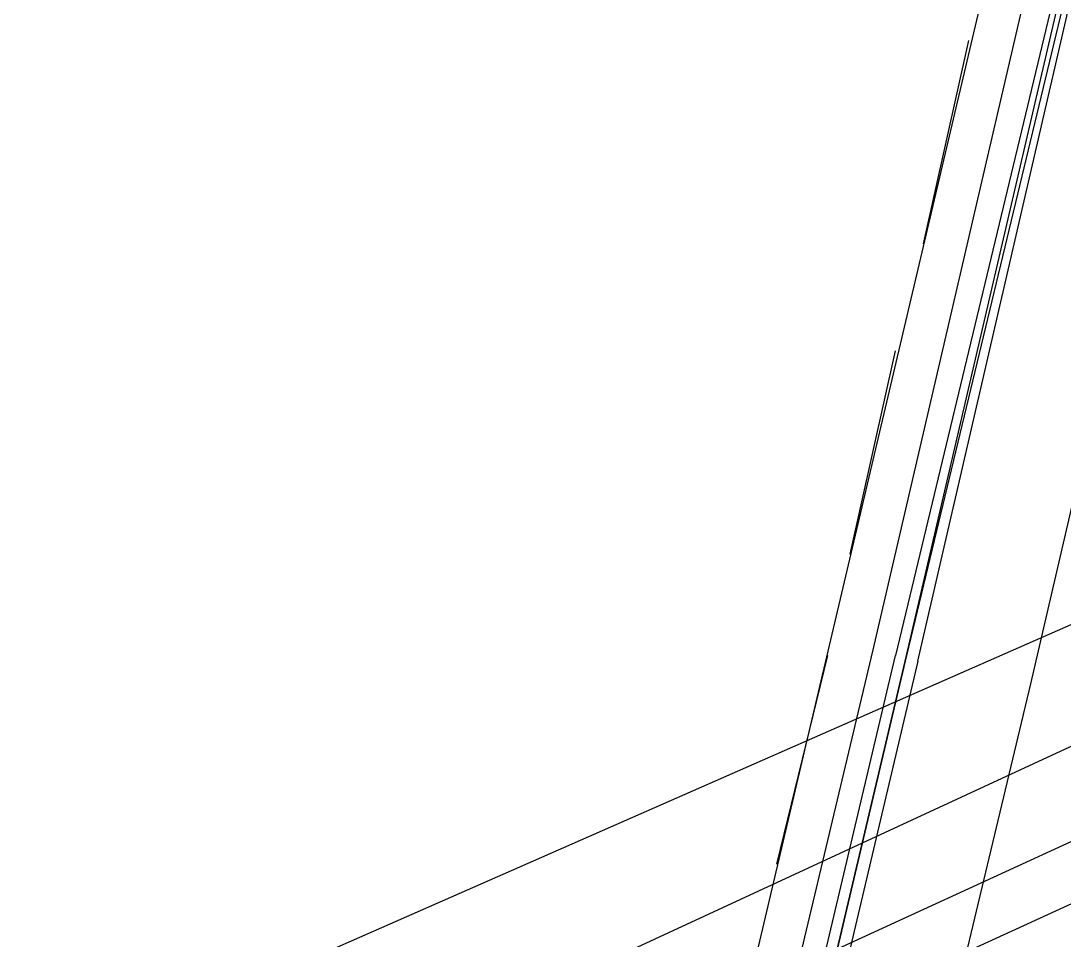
# Model space of a CAD drawing. Header units: feet. Extents: x -84 to 198, y -22 to 181.
# Drawn here: x 85.133 to 87.599, y 16.919 to 19.091 of the extents above; entities that cross this region are included whole.
import ezdxf

# ---------------------------------------------------------------- set-up
doc = ezdxf.new("R2010")
doc.units = ezdxf.units.FT
doc.layers.add('A-LINEA', color=7, linetype='CONTINUOUS')

msp = doc.modelspace()

# ---------------------------------------------------------------- linework, layer by layer
at = {"layer": 'A-LINEA'}
for p, q in [((67.6863, 8.1531), (121.5282, 33.0731)), ((67.2638, 7.8013), (121.7722, 32.846)), ((64.6373, 7.5663), (121.8893, 32.7279)), ((67.2173, 7.6394), (121.8893, 32.7413)), ((86.6267, 15.8444), (88.3467, 23.1378)), ((87.2667, 18.5644), (87.3733, 19.0444)), ((87.0933, 17.8311), (87.2, 18.3111)), ((87.1467, 17.6044), (86.76, 15.9778)), ((86.92, 17.0978), (87.04, 17.5911))]:
    msp.add_line(p, q, dxfattribs=at)
for points in [[(87.2533, 17.5778), (87.6533, 19.3111), (87.64, 19.3111), (87.2267, 17.5911), (87.6267, 19.3111), (87.6133, 19.3244), (87.6133, 19.3111), (87.2, 17.5911)], [(87.56, 19.2711), (87.56, 19.2578), (87.5333, 19.2711), (87.1467, 17.6044)], [(87.0933, 15.7378), (87.52, 17.5244), (87.9067, 19.1911)], [(87.2533, 17.5778), (86.8533, 15.8844), (86.84, 15.8844), (86.8267, 15.8844), (86.8267, 15.8978), (87.2267, 17.5911), (86.8267, 15.8978), (86.8267, 15.8844), (86.8133, 15.8978), (86.8, 15.8978), (87.2, 17.5911)]]:
    msp.add_lwpolyline(points, dxfattribs=at)

doc.saveas('drawing.dxf')
